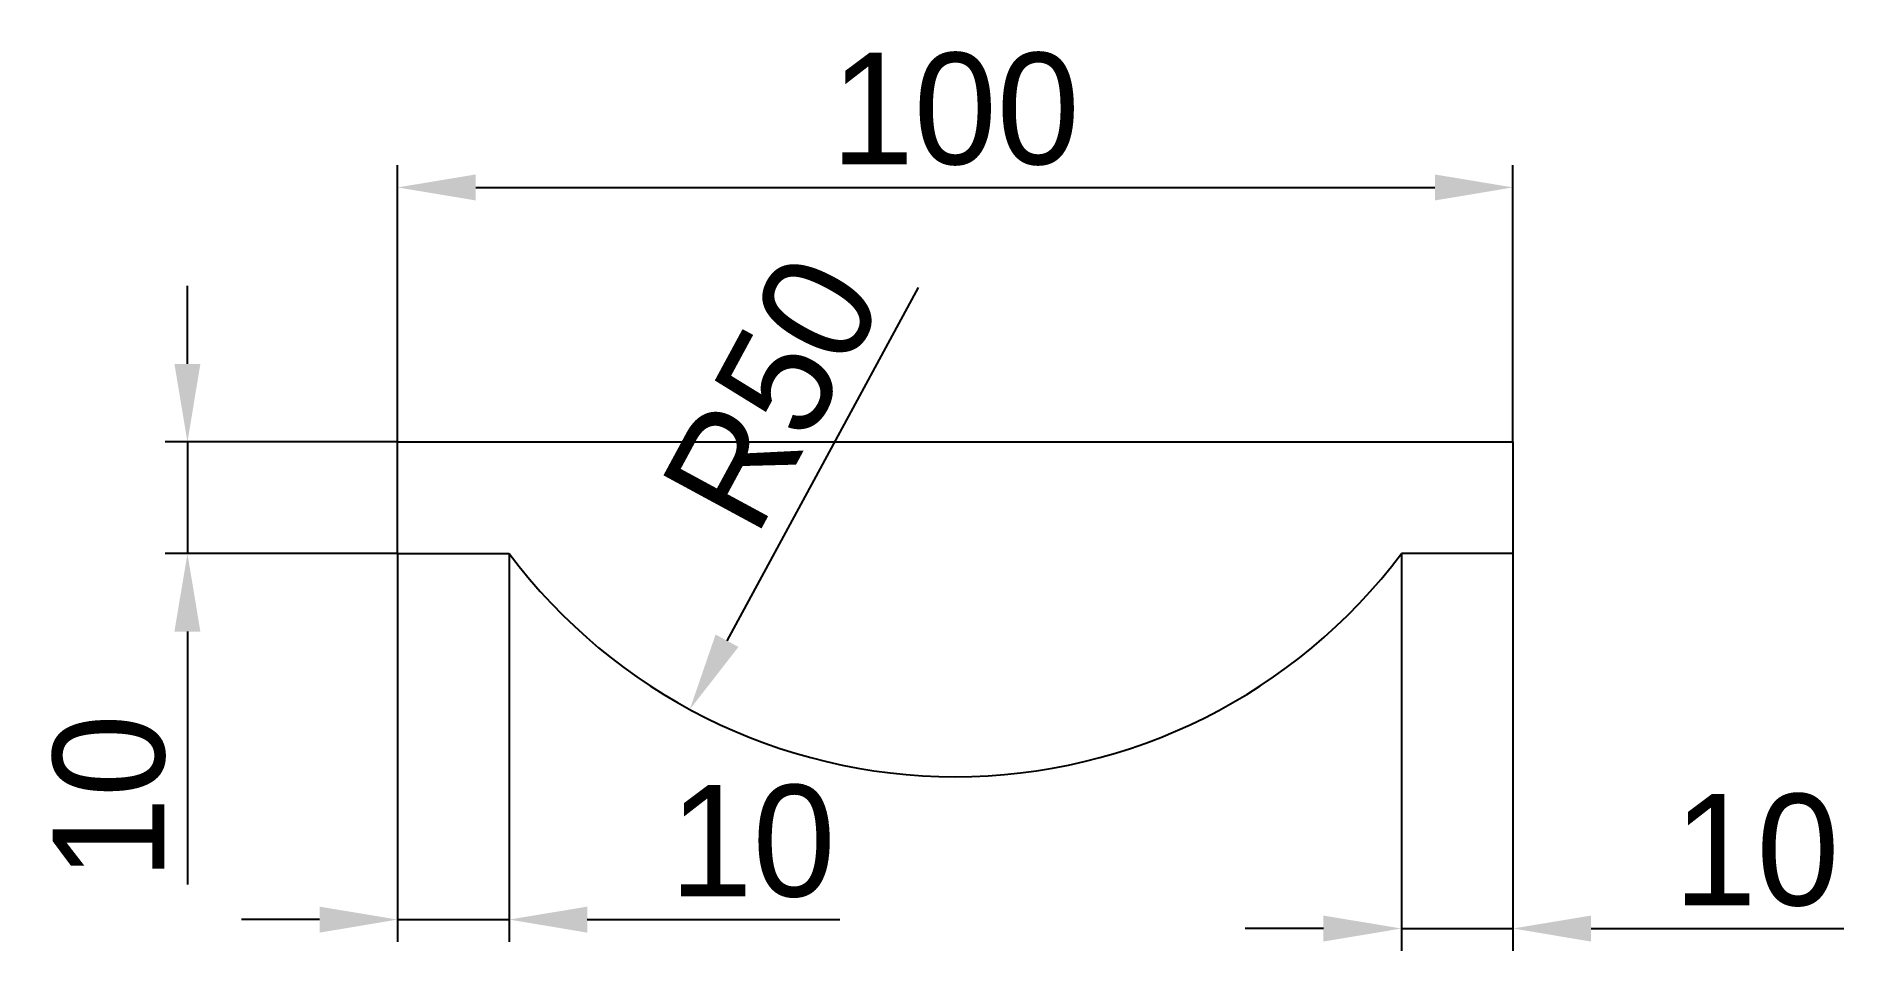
# Model space of a CAD drawing. Header units: millimetres. Extents: x 36 to 198, y 94 to 176.
import ezdxf

# ---------------------------------------------------------------- set-up
doc = ezdxf.new("R2010")
doc.units = ezdxf.units.MM
doc.dimstyles.new('副本ISO-25', dxfattribs={"dimtxt": 10, "dimasz": 7, "dimexe": 2, "dimexo": 0, "dimgap": 2, "dimtad": 1, "dimdec": 0, "dimdsep": 46, "dimtxsty": 'Standard', "dimcen": 2.5, "dimadec": 0, "dimazin": 0, "dimtfac": 1, "dimtdec": 0, "dimtmove": 0, "dimatfit": 3, "dimfxl": 0, "dimarcsym": 0})

# ---------------------------------------------------------------- blocks, each defined once
blk = doc.blocks.new('*D1')
at = {"color": 0, "lineweight": -2}
blk.add_line((115.24, 153.14), (98.11, 121.47), dxfattribs=at)
at = {"color": 0}
blk.add_solid([(97.09, 122.03), (99.14, 120.92), (94.78, 115.32)], dxfattribs=at)
at = {"layer": 'Defpoints', "color": 0}
for p in [(118.58, 159.29), (94.78, 115.32)]:
    blk.add_point(p, dxfattribs=at)
at = {"color": 0, "insert": (102.19, 143.71), "char_height": 10, "attachment_point": 5, "rotation": 61.5799}
blk.add_mtext('R50', dxfattribs=at)
blk = doc.blocks.new('*D2')
at = {"color": 0, "lineweight": -2}
for p, q in [((68.58, 139.29), (68.58, 164.11)), ((168.58, 139.29), (168.58, 164.11)), ((75.58, 162.11), (161.58, 162.11))]:
    blk.add_line(p, q, dxfattribs=at)
at = {"color": 0}
for points in [[(75.58, 163.27), (75.58, 160.94), (68.58, 162.11)], [(161.58, 163.27), (161.58, 160.94), (168.58, 162.11)]]:
    blk.add_solid(points, dxfattribs=at)
at = {"layer": 'Defpoints', "color": 0}
for p in [(168.58, 162.11), (68.58, 139.29), (168.58, 139.29)]:
    blk.add_point(p, dxfattribs=at)
at = {"color": 0, "insert": (118.58, 169.11), "char_height": 10, "attachment_point": 5}
blk.add_mtext('100', dxfattribs=at)
blk = doc.blocks.new('*D3')
at = {"color": 0, "lineweight": -2}
for p, q in [((49.74, 146.29), (49.74, 153.29)), ((68.58, 139.29), (47.74, 139.29)), ((49.74, 139.29), (49.74, 129.29)), ((68.58, 129.29), (47.74, 129.29)), ((49.74, 122.29), (49.74, 99.63))]:
    blk.add_line(p, q, dxfattribs=at)
at = {"color": 0}
for points in [[(48.57, 146.29), (50.9, 146.29), (49.74, 139.29)], [(48.57, 122.29), (50.9, 122.29), (49.74, 129.29)]]:
    blk.add_solid(points, dxfattribs=at)
at = {"layer": 'Defpoints', "color": 0}
for p in [(68.58, 139.29), (49.74, 129.29), (68.58, 129.29)]:
    blk.add_point(p, dxfattribs=at)
at = {"color": 0, "insert": (42.74, 107.46), "char_height": 10, "attachment_point": 5, "rotation": 90}
blk.add_mtext('10', dxfattribs=at)
blk = doc.blocks.new('*D4')
at = {"color": 0, "lineweight": -2}
for p, q in [((158.58, 129.29), (158.58, 93.68)), ((168.58, 129.29), (168.58, 93.68)), ((151.58, 95.68), (144.58, 95.68)), ((158.58, 95.68), (168.58, 95.68)), ((175.58, 95.68), (198.24, 95.68))]:
    blk.add_line(p, q, dxfattribs=at)
at = {"color": 0}
for points in [[(151.58, 96.84), (151.58, 94.51), (158.58, 95.68)], [(175.58, 96.84), (175.58, 94.51), (168.58, 95.68)]]:
    blk.add_solid(points, dxfattribs=at)
at = {"layer": 'Defpoints', "color": 0}
for p in [(158.58, 129.29), (168.58, 129.29), (168.58, 95.68)]:
    blk.add_point(p, dxfattribs=at)
at = {"color": 0, "insert": (190.41, 102.68), "char_height": 10, "attachment_point": 5}
blk.add_mtext('10', dxfattribs=at)
blk = doc.blocks.new('*D5')
at = {"color": 0, "lineweight": -2}
for p, q in [((68.58, 129.29), (68.58, 94.48)), ((78.58, 129.29), (78.58, 94.48)), ((61.58, 96.48), (54.58, 96.48)), ((68.58, 96.48), (78.58, 96.48)), ((85.58, 96.48), (108.24, 96.48))]:
    blk.add_line(p, q, dxfattribs=at)
at = {"color": 0}
for points in [[(61.58, 97.64), (61.58, 95.31), (68.58, 96.48)], [(85.58, 97.64), (85.58, 95.31), (78.58, 96.48)]]:
    blk.add_solid(points, dxfattribs=at)
at = {"layer": 'Defpoints', "color": 0}
for p in [(68.58, 129.29), (78.58, 129.29), (78.58, 96.48)]:
    blk.add_point(p, dxfattribs=at)
at = {"color": 0, "insert": (100.41, 103.48), "char_height": 10, "attachment_point": 5}
blk.add_mtext('10', dxfattribs=at)

msp = doc.modelspace()

# ---------------------------------------------------------------- linework, layer by layer
for p, q in [((68.58, 129.29), (68.58, 139.29)), ((68.58, 139.29), (168.58, 139.29)), ((168.58, 139.29), (168.58, 129.29)), ((68.58, 129.29), (78.58, 129.29)), ((168.58, 129.29), (158.58, 129.29))]:
    msp.add_line(p, q)
msp.add_arc((118.58, 159.29), 50, 216.8699, 323.1301)

# ---------------------------------------------------------------- dimensions: what is measured, and where the dimension line sits
at = {"color": 1}
for base, p1, p2, picture, middle in [((168.58, 162.11), (68.58, 139.29), (168.58, 139.29), '*D2', (118.58, 169.11)), ((78.58, 96.48), (68.58, 129.29), (78.58, 129.29), '*D5', (100.41, 103.48))]:
    dim = msp.add_linear_dim(base=base, p1=p1, p2=p2, dimstyle='副本ISO-25', dxfattribs=at)
    dim.commit()
    dim.dimension.update_dxf_attribs({"geometry": picture, "text_midpoint": middle})
dim = msp.add_radius_dim(center=(118.58, 159.29), mpoint=(94.78, 115.32), dimstyle='副本ISO-25', dxfattribs=at)
dim.commit()
dim.dimension.update_dxf_attribs({"geometry": '*D1', "text_midpoint": (108.34, 140.38), "dimtype": 164})
dim = msp.add_linear_dim(base=(49.74, 129.29), p1=(68.58, 139.29), p2=(68.58, 129.29), angle=90, dimstyle='副本ISO-25', dxfattribs=at)
dim.commit()
dim.dimension.update_dxf_attribs({"geometry": '*D3', "text_midpoint": (42.74, 107.46)})
dim = msp.add_linear_dim(base=(168.58, 95.68), p1=(158.58, 129.29), p2=(168.58, 129.29), dimstyle='副本ISO-25', dxfattribs=at)
dim.commit()
dim.dimension.update_dxf_attribs({"geometry": '*D4', "text_midpoint": (190.41, 95.68), "dimtype": 160})

doc.saveas('drawing.dxf')
